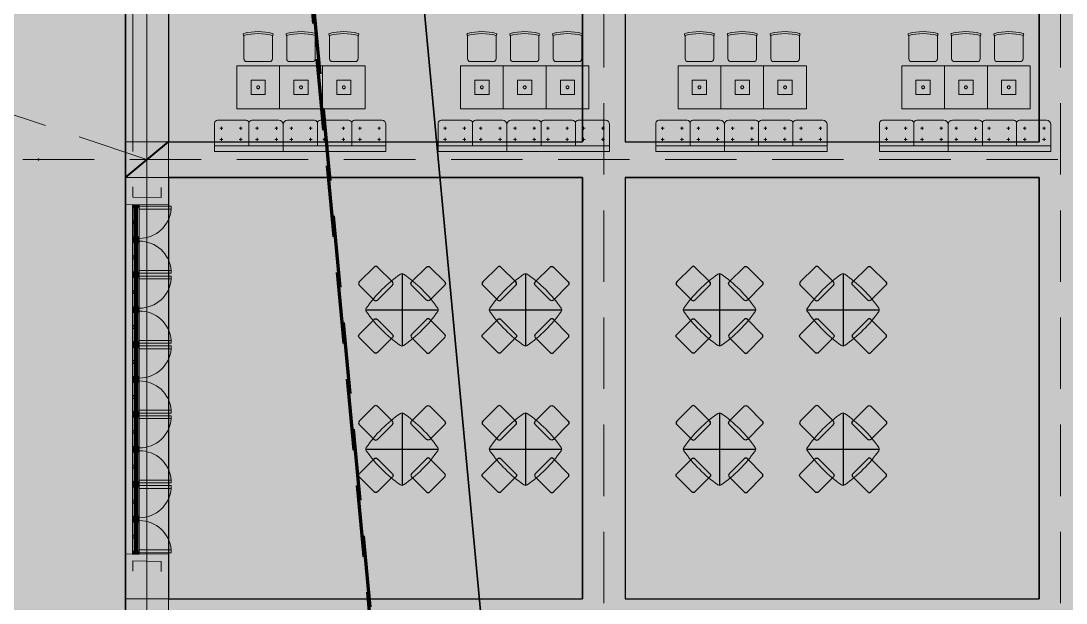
# Model space of a CAD drawing. Header units: inches. Extents: x -1373420 to 1275728, y -1279082 to 1370051.
# Drawn here: x 8331 to 9063, y 35653 to 36061 of the extents above; entities that cross this region are included whole.
import ezdxf

# ---------------------------------------------------------------- set-up
doc = ezdxf.new("R2010")
doc.units = ezdxf.units.IN
doc.header["$LTSCALE"] = 100
doc.header["$MEASUREMENT"] = 0
for name, pattern in [('$0$HIDDEN', [0.375, 0.25, -0.125]), ('DASHED', [0.75, 0.5, -0.25]), ('DASHED2', [0.375, 0.25, -0.125])]:
    doc.linetypes.add(name, pattern=pattern)
doc.layers.add('6', color=7, linetype='Continuous', true_color=0x57a70c)
doc.layers.add('7', color=7, linetype='Continuous', true_color=0x4a8e0b)
for name, color, linetype, lineweight in [('ar_ Door', 7, 'Continuous', 0), ('Area', 250, 'Continuous', 30), ('beam', 40, 'Continuous', 15), ('Boundary', 1, 'Continuous', 35), ('Building', 250, 'Continuous', 60), ('centerline', 250, 'DASHED', 5), ('COLUMN', 1, 'Continuous', 40), ('i Furniture', 253, 'Continuous', 18), ('Louver', 33, 'Continuous', 40), ('slab line', 180, 'Continuous', 35), ('WALL', 7, 'Continuous', 35)]:
    doc.layers.add(name, color=color, linetype=linetype, lineweight=lineweight)
doc.layers.add('HS', color=7, linetype='Continuous')

# ---------------------------------------------------------------- blocks, each defined once
blk = doc.blocks.new('A$C1CD03B32')
at = {"ltscale": 6}
for p, q in [((3.999998261511791, 72.00000168170664), (18.99999826151179, 72.00000168170664)), ((9.624294184063103, 66.25147900261945), (7.534543832595261, 66.25147900261945)), ((8.579419008329182, 67.29635417835337), (8.579419008329182, 65.20660382688553)), ((15.37570233896048, 66.25147900261945), (17.46545269042832, 66.25147900261945)), ((16.4205775146944, 67.29635417835337), (16.4205775146944, 65.20660382688553)), ((21.99999826151179, 69.00000168170664), (21.99999826149724, 50.00000168170664)), ((9.624294184063103, 52.74852436079382), (7.534543832595261, 52.74852436079382)), ((8.579419008329182, 51.7036491850599), (8.579419008329182, 53.79339953652774)), ((15.37570233896048, 52.74852436079382), (17.46545269042832, 52.74852436079382)), ((16.4205775146944, 51.7036491850599), (16.4205775146944, 53.79339953652774)), ((19.99999826150452, 48.00000168170664), (3.999998261511791, 48.00000168170664)), ((8.579419008329182, 44.29635417835337), (8.579419008329182, 42.20660382688553)), ((16.4205775146944, 44.29635417835337), (16.4205775146944, 42.20660382688553)), ((21.99999826149724, 46.00000168170664), (21.99999826150452, 26.00000168170664)), ((9.624294184063103, 43.25147900261945), (7.534543832595261, 43.25147900261945)), ((15.37570233896048, 43.25147900261945), (17.46545269042832, 43.25147900261945)), ((9.624294184063103, 29.74852436079382), (7.534543832595261, 29.74852436079382)), ((8.579419008329182, 28.7036491850599), (8.579419008329182, 30.79339953652774)), ((15.37570233896048, 29.74852436079382), (17.46545269042832, 29.74852436079382)), ((16.4205775146944, 28.7036491850599), (16.4205775146944, 30.79339953652774)), ((19.99999826150452, 24.00000168170664), (3.999998261511791, 24.00000168170664)), ((21.99999826150452, 22.00000168170664), (21.99999826150452, 3.000001681706635)), ((9.624294184063103, 18.25147900261945), (7.534543832595261, 18.25147900261945)), ((8.579419008329182, 19.29635417835337), (8.579419008329182, 17.20660382688553)), ((15.37570233896048, 18.25147900261945), (17.46545269042832, 18.25147900261945)), ((16.4205775146944, 19.29635417835337), (16.4205775146944, 17.20660382688553)), ((18.99999826150452, 1.681706635281444e-06), (3.999998261511791, 1.681706635281444e-06)), ((9.624294184063103, 4.748524360793823), (7.534543832595261, 4.748524360793823)), ((8.579419008329182, 3.703649185059902), (8.579419008329182, 5.793399536527744)), ((15.37570233896048, 4.748524360793823), (17.46545269042832, 4.748524360793823)), ((16.4205775146944, 3.703649185059902), (16.4205775146944, 5.793399536527744))]:
    blk.add_line(p, q, dxfattribs=at)
blk.add_lwpolyline([(-1.738488208502531e-06, 72.00000168170664), (3.999998261511791, 72.00000168170664), (3.999998261511791, 1.681706635281444e-06), (-1.738488208502531e-06, 1.681706635281444e-06)], close=True, dxfattribs=at)
for centre, radius, start, end in [((18.99999826151179, 69.00000168170664), 3, 0, 90), ((19.99999826150452, 50.00000168170664), 2, 270, 0), ((19.99999826150452, 46.00000168170664), 2, 0, 90), ((19.99999826150452, 26.00000168170664), 2, 270, 0), ((19.99999826150452, 22.00000168170664), 2, 0, 90), ((18.99999826150452, 3.000001681706635), 3, 270, 0)]:
    blk.add_arc(centre, radius, start, end, dxfattribs=at)
blk = doc.blocks.new('A$C31462B0E')
at = {"ltscale": 6}
for p, q in [((3.760651452466846e-06, 2.999999956649845), (3.760651452466846e-06, 17.99999995664257)), ((24.00000376065145, 1.999999956649845), (24.00000376065145, 17.99999995664257)), ((48.00000376065145, 1.999999956649845), (48.00000376065145, 17.99999995664257)), ((3.703651264004293, 13.42057920982188), (5.793401615475887, 13.42057920982188)), ((4.74852643974009, 12.37570403409336), (4.74852643974009, 14.46545438555768)), ((19.29635625729861, 13.42057920982188), (17.20660590582702, 13.42057920982188)), ((18.25148108156282, 12.37570403409336), (18.25148108156282, 14.46545438555768)), ((28.70365126400429, 13.42057920982188), (30.79340161547589, 13.42057920982188)), ((29.74852643974009, 12.37570403409336), (29.74852643974009, 14.46545438555768)), ((44.29635625729861, 13.42057920982188), (42.20660590582702, 13.42057920982188)), ((43.25148108156282, 12.37570403409336), (43.25148108156282, 14.46545438555768)), ((3.703651264004293, 5.579420703463256), (5.793401615475887, 5.579420703463256)), ((4.74852643974009, 6.624295879191777), (4.74852643974009, 4.53454552772746)), ((19.29635625729861, 5.579420703463256), (17.20660590582702, 5.579420703463256)), ((18.25148108156282, 6.624295879191777), (18.25148108156282, 4.53454552772746)), ((28.70365126400429, 5.579420703463256), (30.79340161547589, 5.579420703463256)), ((29.74852643974009, 6.624295879191777), (29.74852643974009, 4.53454552772746)), ((44.29635625729861, 5.579420703463256), (42.20660590582702, 5.579420703463256)), ((43.25148108156282, 6.624295879191777), (43.25148108156282, 4.53454552772746)), ((22.00000376065145, -4.335015546530485e-08), (3.000003760651452, -4.335015546530485e-08)), ((46.00000376065145, -4.334287950769067e-08), (26.00000376065145, -4.335015546530485e-08))]:
    blk.add_line(p, q, dxfattribs=at)
blk.add_lwpolyline([(48.00000376065145, 21.99999995664257), (48.00000376065145, 17.99999995664257), (3.760651452466846e-06, 17.99999995664257), (3.760651452466846e-06, 21.99999995664257)], close=True, dxfattribs=at)
for centre, radius, start, end in [((3.000003760651452, 2.999999956649845), 3, 180, 270), ((22.00000376065145, 1.999999956649845), 2, 270, 0), ((26.00000376065145, 1.999999956649845), 2, 180, 270), ((46.00000376065145, 1.999999956649845), 2, 270, 0)]:
    blk.add_arc(centre, radius, start, end, dxfattribs=at)
blk = doc.blocks.new('FURN_GEN_090')
for p, q in [((-11478.48713254411, 15058.42553546662), (-11478.48713254411, 15042.06373546662)), ((-11458.48713254411, 15042.06373546662), (-11458.48713254411, 15058.42553546662)), ((-11476.48713254411, 15040.06373546662), (-11460.48713254411, 15040.06373546662))]:
    blk.add_line(p, q)
for centre, radius, start, end in [((-11468.48713254411, 15019.79168546662), 41.27199999999525, 75.97796999991105, 104.0219999998863), ((-11478.25683254411, 15059.11673546662), 0.7532336000029903, 107.8004999998569, 188.6619999996913), ((-11478.35203254411, 15059.06363546662), 0.6522302000032755, 185.3118999999097, 258.0499999995628), ((-11468.48713254411, 15018.38336546662), 41.27199999999525, 75.97796999991105, 104.0219999998863), ((-11458.71743254411, 15059.11673546662), 0.7532335999955265, 351.3380000003086, 72.19953000002856), ((-11458.62213254411, 15059.06363546662), 0.652230199996704, 281.9500000004372, 354.6881000000903), ((-11476.48713254411, 15042.06373546662), 2, 180, 270), ((-11460.48713254411, 15042.06373546662), 2, 270, 0)]:
    blk.add_arc(centre, radius, start, end)
blk = doc.blocks.new('A$C7E3C0557')
blk.add_lwpolyline([(30.00001218658872, 53.99994179427449), (1.218658871948719e-05, 53.99994179427449), (1.218658871948719e-05, 23.99994179427449), (30.00001218658872, 23.99994179427449)], close=True)
at = {"linetype": '$0$HIDDEN'}
blk.add_lwpolyline([(20.00001218658872, 43.99994179427449), (10.00001218658872, 43.99994179427449), (10.00001218658872, 33.99994179427449), (20.00001218658872, 33.99994179427449)], close=True, dxfattribs=at)
blk.add_circle((15.00001218658872, 38.99994179427449), 1, dxfattribs=at)
at = {"rotation": 180}
blk.add_blockref('FURN_GEN_090', (-11453.48712035752, 15061.06367726089), dxfattribs=at)
blk = doc.blocks.new('hfhf')
at = {"layer": 'ar_ Door'}
h = blk.add_hatch(dxfattribs=at)
h.set_pattern_fill('ANSI31', color=256, scale=3)
h.set_pattern_definition([(45, (0, 0), (-0.2651650429449554, 0.2651650429449554), [])])
h.paths.add_polyline_path([(-27570.99872332611, -11849.77658641422), (-27571.0960264001, -11849.77663226798), (-27572.99778571802, -11849.77752846603), (-27572.99778571802, -11854.52621907218), (-27570.99648507677, -11854.52621907218)])
h.paths.add_polyline_path([(-27548.9977857179, -11849.76621907216), (-27550.99778577341, -11849.76621907216), (-27550.99890734087, -11854.52621907218), (-27548.99890728535, -11854.52621907218)])
h.paths.add_polyline_path([(-27546.99778566238, -11849.76621907216), (-27548.99778571802, -11849.76621907216), (-27548.99778571802, -11854.52621907218), (-27546.99890722983, -11854.52621907218)])
h.paths.add_polyline_path([(-27524.99837341646, -11849.76621907216), (-27526.99872821147, -11849.76621907216), (-27526.99648507656, -11854.52621907218), (-27524.99890728535, -11854.52621907218)])
h = blk.add_hatch(dxfattribs=at)
h.set_pattern_fill('ANSI31', color=256, scale=3, angle=315)
h.set_pattern_definition([(0, (0, 0), (8.326672684688674e-17, 0.375), [])])
h.paths.add_polyline_path([(-27550.99810993441, -11851.14197793387), (-27570.99807544822, -11851.15140285423), (-27570.99713295466, -11853.15140263216), (-27550.99858118135, -11853.14197837802)])
h.paths.add_polyline_path([(-27526.99808521924, -11851.13066799829), (-27546.99810937923, -11851.14009294629), (-27546.99858062616, -11853.14009339043), (-27526.99714272569, -11853.13066777621)])
for p, q in [((-27570.99648507677, -11854.52621907218), (-27570.99872332611, -11849.77658641422)), ((-27561.99809269132, -11851.14669039405), (-27561.99809269132, -11850.14669039405)), ((-27561.99809269132, -11850.14669039405), (-27559.99809269132, -11850.14669039405)), ((-27559.99809269132, -11851.14669039405), (-27559.99809269132, -11850.14669039405)), ((-27550.9977856625, -11849.76574835387), (-27550.99890722983, -11854.52574782562)), ((-27548.99778571802, -11849.76621960069), (-27548.99890728535, -11854.52621907244)), ((-27548.99810965683, -11851.14103544008), (-27548.99778571802, -11851.14103528743)), ((-27546.99778577354, -11849.7666908475), (-27546.99890734087, -11854.52669031925)), ((-27537.99809729924, -11851.13538047229), (-27537.99809729924, -11850.13538047229)), ((-27537.99809729924, -11850.13538047229), (-27535.99809729924, -11850.13538047229)), ((-27535.99809729924, -11851.13538047229), (-27535.99809729924, -11850.13538047229)), ((-27526.99648507656, -11854.52621907029), (-27526.9987233259, -11849.77658641232)), ((-27548.99858090376, -11853.14103588423), (-27548.99778571802, -11853.1410355095))]:
    blk.add_line(p, q, dxfattribs=at)
blk.add_lwpolyline([(-27572.99778571802, -11854.52621907218), (-27524.99778571781, -11854.52621907218), (-27524.99778571781, -11849.76621907216), (-27572.99778571802, -11849.76621907216)], close=True, dxfattribs=at)
at = {"layer": 'Louver'}
for p, q in [((-27570.99807544822, -11851.15140285423), (-27550.99810993441, -11851.14197793387)), ((-27546.99810937923, -11851.14009294629), (-27526.99808521925, -11851.13066799829)), ((-27570.99713295466, -11853.15140263216), (-27550.99858118135, -11853.14197837802)), ((-27546.99858062616, -11853.14009339043), (-27526.99714272569, -11853.13066777621))]:
    blk.add_line(p, q, dxfattribs=at)
blk = doc.blocks.new('fff')
at = {"layer": 'ar_ Door'}
h = blk.add_hatch(dxfattribs=at)
h.set_pattern_fill('ANSI31', color=256, scale=3)
h.set_pattern_definition([(45, (377.1063223124947, -1078.946354312124), (-0.2651650429449554, 0.2651650429449554), [])])
h.paths.add_polyline_path([(-27169.89146334988, -12928.71257338428), (-27171.89146340553, -12928.71257338428), (-27171.89146340553, -12933.4725733843), (-27169.89258491734, -12933.4725733843)])
h.paths.add_polyline_path([(-27147.89205110397, -12928.71257338428), (-27149.89240589898, -12928.71257338428), (-27149.89016276407, -12933.4725733843), (-27147.89258497285, -12933.4725733843)])
h = blk.add_hatch(dxfattribs=at)
h.set_pattern_fill('ANSI31', color=256, scale=3, angle=315)
h.set_pattern_definition([(0, (377.1063223124947, -1078.946354312124), (8.326672684688674e-17, 0.375), [])])
h.paths.add_polyline_path([(-27149.89176290675, -12930.07702231041), (-27169.89178706674, -12930.08644725841), (-27169.89225831367, -12932.08644770256), (-27149.89082041319, -12932.07702208834)])
for p, q in [((-27171.89146340553, -12928.71257391281), (-27171.89258497285, -12933.47257338456)), ((-27169.89146346104, -12928.71304515963), (-27169.89258502837, -12933.47304463138)), ((-27160.89177498674, -12930.08173478441), (-27160.89177498674, -12929.08173478441)), ((-27160.89177498674, -12929.08173478441), (-27158.89177498674, -12929.08173478441)), ((-27158.89177498674, -12930.08173478441), (-27158.89177498674, -12929.08173478441)), ((-27149.89016276407, -12933.47257338241), (-27149.8924010134, -12928.72294072445)), ((-27171.89225859126, -12932.08739019635), (-27171.89146340553, -12932.08738982162)), ((-27171.89178734433, -12930.08738975221), (-27171.89146340553, -12930.08738959955))]:
    blk.add_line(p, q, dxfattribs=at)
blk.add_lwpolyline([(-27171.89258497285, -12933.4725733843), (-27147.89146340532, -12933.4725733843), (-27147.89146340532, -12928.71257338428), (-27171.8914634054, -12928.71257338428)], dxfattribs=at)
at = {"layer": 'Louver'}
for p, q in [((-27169.89225831367, -12932.08644770256), (-27149.89082041319, -12932.07702208834)), ((-27169.89178706674, -12930.08644725841), (-27149.89176290675, -12930.07702231041))]:
    blk.add_line(p, q, dxfattribs=at)
blk = doc.blocks.new('window louvers')
at = {"layer": 'ar_ Door'}
for p, q in [((1324973.408022736, -492366.5892883244), (1324971.504022736, -492366.5892883244)), ((1324971.504022736, -492366.5892883244), (1324971.504022735, -492388.5892883217)), ((1324973.408022735, -492388.5892883217), (1324973.408022736, -492366.5892883244)), ((1324950.360022735, -492388.5892883217), (1324950.360022735, -492393.3492883217)), ((1324950.360022735, -492388.5892883217), (1324951.312022735, -492388.5892883217)), ((1324950.360022735, -492393.3492883217), (1324952.264022735, -492393.3492883217)), ((1324951.312022735, -492388.5892883217), (1324951.312022735, -492390.4932883217)), ((1324951.312022735, -492390.4932883217), (1324952.264022735, -492390.4932883217)), ((1324952.264022735, -492390.4932883217), (1324952.264022735, -492393.3492883217)), ((1324971.504022735, -492388.5892883217), (1324973.408022735, -492388.5892883217)), ((1324973.408022735, -492390.4932883217), (1324972.456022735, -492390.4932883217)), ((1324972.456022735, -492390.4932883217), (1324972.456022735, -492393.3492883217)), ((1324974.360022735, -492393.3492883217), (1324972.456022735, -492393.3492883217)), ((1324973.408022735, -492388.5892883217), (1324973.408022735, -492390.4932883217)), ((1324974.360022735, -492388.5892883217), (1324973.408022735, -492388.5892883217)), ((1324974.360022735, -492388.5892883217), (1324974.360022735, -492393.3492883217))]:
    blk.add_line(p, q, dxfattribs=at)
at = {"layer": 'ar_ Door', "linetype": 'DASHED2', "ltscale": 10}
for p, q in [((1324973.408022735, -492388.5892883245), (1324951.312022735, -492388.5892883217)), ((1324972.456022735, -492393.3492883217), (1324952.264022735, -492393.3492883217))]:
    blk.add_line(p, q, dxfattribs=at)
at = {"layer": 'ar_ Door'}
blk.add_arc((1324973.420431579, -492388.6144955697), 22.1084232151082, 94.97277033807457, 179.9346733495194, dxfattribs=at)
blk = doc.blocks.new('A$C720801CC')
at = {"true_color": 0xffffff}
h = blk.add_hatch(color=7, dxfattribs=at)
h.dxf.hatch_style = 1
h.paths.add_polyline_path([(8.03632832423167, 15.73159890631112, -0.4142135623730951), (8.03632832423167, 17.98159890631116), (8.74007197585751, 18.68534255793699, 0.02027239898559349), (2.425014832333188, 23.51579507850483, 0.1543168379545265), (1.27528935491329, 23.8792953606401), (1.275289354912457, -1.50736212436543), (26.66194683991223, -1.507362124367499, 0.1543168379545742), (26.29844655777734, -0.3576366469471068, 0.0202723989855929), (21.46799403721171, 5.957420496578614), (20.76425038558808, 5.253676844954843, -0.4142135623731245), (18.51425038558806, 5.25367684495473)])
h.paths.add_polyline_path([(1.27528935491329, 23.8792953606401, 0.1543168379545208), (0.1255638774933843, 23.51579507850499, 0.02027239898560661), (-6.189493266035527, 18.68534255793469), (-5.485749614412004, 17.98159890631116, -0.4142135623730936), (-5.485749614412009, 15.73159890631112), (-15.9636716757684, 5.25367684495473, -0.4142135623731193), (-18.2136716757684, 5.253676844954827), (-18.91741532739073, 5.957420496577285, 0.02027239898557979), (-23.74786784795389, -0.3576366469438534, 0.1543168379544669), (-24.11136813008893, -1.507362124363359), (1.275289354912457, -1.50736212436543)])
h.paths.add_polyline_path([(1.275289354912456, -1.507362124365429), (-24.11136813008893, -1.507362124363359, 0.1543168379544699), (-23.74786784795405, -2.657087601782941, 0.02027239898558054), (-18.91741532739172, -8.97214474530508), (-18.21367167576841, -8.268401093681637, -0.4142135623731221), (-15.9636716757684, -8.268401093681533), (-5.485749614412009, -18.74632315503793, -0.4142135623730941), (-5.485749614412009, -20.99632315503797), (-6.189493266038561, -21.70006680666452, 0.02027239898560819), (0.1255638774900731, -26.53051932723619, 0.1543168379547386), (1.275289354911623, -26.89401960937148)])
h.paths.add_polyline_path([(18.51425038558806, -8.268401093681536, -0.4142135623731212), (20.76425038558806, -8.26840109368163), (21.46799403721405, -8.972144745307737, 0.02027239898558058), (26.29844655777722, -2.657087601786209, 0.1543168379543638), (26.66194683991223, -1.507362124367499), (1.275289354912455, -1.50736212436543), (1.275289354911623, -26.89401960937149, 0.1543168379543181), (2.425014832329929, -26.53051932723633, 0.02027239898560815), (8.740071975859195, -21.7000668066655), (8.036328324231665, -20.99632315503797, -0.4142135623730933), (8.03632832423167, -18.74632315503793)])
h.paths.add_polyline_path([(21.46799403721404, -8.972144745307737, -0.04597399175256377), (8.740071975859173, -21.7000668066655), (18.51425038558806, -31.47424521639436, 0.4142135623730689), (20.76425038558787, -31.47424521639446), (31.24217244694606, -20.99632315503809, 0.4142135623730949), (31.24217244694626, -18.74632315504164)])
h.paths.add_polyline_path([(31.24217244694626, 15.73159890631484, 0.4142135623730949), (31.24217244694606, 17.98159890631128), (20.76425038558787, 28.45952096766765, 0.4142135623730694), (18.51425038558806, 28.45952096766755), (8.74007197585749, 18.68534255793699, -0.04597399175256378), (21.4679940372117, 5.957420496578564)])
h.paths.add_polyline_path([(-6.189493266035527, 18.68534255793467), (-15.9636716757684, 28.45952096766755, 0.4142135623730699), (-18.21367167576821, 28.45952096766765), (-28.6915937371264, 17.98159890631128, 0.4142135623730949), (-28.6915937371266, 15.73159890631483), (-18.91741532739073, 5.957420496577278, -0.0459739917525637)])
h.paths.add_polyline_path([(-18.91741532739175, -8.972144745305101), (-28.6915937371266, -18.74632315504164, 0.4142135623730958), (-28.6915937371264, -20.99632315503809), (-18.21367167576821, -31.47424521639446, 0.4142135623730698), (-15.9636716757684, -31.47424521639436), (-6.189493266038561, -21.7000668066645, -0.04597399175256372)])
at = {"lineweight": 25}
for p, q in [((1.27528935491329, 23.8792953606401), (1.275289354911623, -26.89401960937148)), ((-24.11136813008893, -1.507362124363359), (26.66194683991223, -1.507362124367499))]:
    blk.add_line(p, q, dxfattribs=at)
for points in [[(-15.96367167576835, 5.253676844954777), (-5.485749614411986, 15.73159890631114, 0.414213562373083), (-5.485749614411986, 17.98159890631114), (-15.96367167576835, 28.45952096766751, 0.4142135623731171), (-18.21367167576835, 28.45952096766751), (-28.69159373712654, 17.98159890631114, 0.4142135623730728), (-28.69159373712654, 15.73159890631478), (-18.21367167576835, 5.253676844954777, 0.4142135623731193)], [(18.51425038558801, 5.253676844954777), (8.036328324231647, 15.73159890631114, -0.414213562373083), (8.036328324231647, 17.98159890631114), (18.51425038558801, 28.45952096766751, -0.4142135623731171), (20.76425038558801, 28.45952096766751), (31.2421724469462, 17.98159890631114, -0.4142135623730728), (31.2421724469462, 15.73159890631478), (20.76425038558801, 5.253676844954777, -0.4142135623731193)], [(-15.96367167576835, -8.26840109368158), (-5.485749614411986, -18.74632315503795, -0.414213562373083), (-5.485749614411986, -20.99632315503795), (-15.96367167576835, -31.47424521639432, -0.4142135623731171), (-18.21367167576835, -31.47424521639432), (-28.69159373712654, -20.99632315503795, -0.4142135623730728), (-28.69159373712654, -18.74632315504159), (-18.21367167576835, -8.26840109368158, -0.4142135623731193)], [(18.51425038558801, -8.26840109368158), (8.036328324231647, -18.74632315503795, 0.414213562373083), (8.036328324231647, -20.99632315503795), (18.51425038558801, -31.47424521639432, 0.4142135623731171), (20.76425038558801, -31.47424521639432), (31.2421724469462, -20.99632315503795, 0.4142135623730728), (31.2421724469462, -18.74632315504159), (20.76425038558801, -8.26840109368158, 0.4142135623731193)]]:
    blk.add_lwpolyline(points, format="xyb", close=True, dxfattribs=at)
for centre, radius, start, end in [((56.51287940817353, -56.7449521776188), 98.08831175460134, 125.090020270569, 144.9099797294348), ((1.275289354913184, 21.8792953606401), 2, 54.9099797294238, 125.0900202705683), ((-53.96230069835748, -56.74495217761155), 98.08831175460134, 35.09002027055775, 54.90997972942353), ((-22.11136813008893, -1.507362124363532), 2, 144.9099797294352, 215.0900202705558), ((56.51287940818254, 53.73022792887893), 98.08831175460134, 215.0900202705559, 234.9099797294222), ((-53.962300698352, 53.73022792888618), 98.08831175460134, 305.0900202705702, 324.9099797294366), ((24.66194683991223, -1.50736212436658), 2, 324.9099797294371, 35.09002027055774), ((1.275289354910115, -24.89401960937148), 2, 234.9099797294217, 305.0900202705687)]:
    blk.add_arc(centre, radius, start, end)
blk = doc.blocks.new('A$C284706ac')
at = {"layer": 'COLUMN', "lineweight": 60}
h = blk.add_hatch(color=256, dxfattribs=at)
h.dxf.hatch_style = 1
h.paths.add_polyline_path([(1018.402762244747, 1036.728884257609), (1048.402762244747, 1036.728884257609), (1048.402762244747, 1081.728884257842), (1018.402762244747, 1081.728884257842)])
h.paths.add_polyline_path([(378.4027622446879, 1036.728884257493), (408.4027622446879, 1036.728884257493), (408.4027622446879, 1081.728884257725), (378.4027622446879, 1081.728884257725)])
h.paths.add_polyline_path([(698.4027622447461, 1036.728884257507), (728.4027622447461, 1036.728884257507), (728.4027622447461, 1081.72888425774), (698.4027622447461, 1081.72888425774)])
h.paths.add_polyline_path([(58.40276224474655, 1036.728884257609), (88.40276224474655, 1036.728884257609), (88.40276224474655, 1081.728884257842), (58.40276224474655, 1081.728884257842)])
h.paths.add_polyline_path([(1018.402762244747, 726.7288842577254), (1048.402762244747, 726.7288842577254), (1048.402762244747, 751.7288842577254), (1018.402762244747, 751.7288842577254)])
h.paths.add_polyline_path([(58.40276224474655, 726.7288842577254), (88.40276224474655, 726.7288842577254), (88.40276224474655, 751.7288842577254), (58.40276224474655, 751.7288842577254)])
h.paths.add_polyline_path([(58.40276224474655, 406.7288842577254), (88.40276224474655, 406.7288842577254), (88.40276224474655, 431.7288842577254), (58.40276224474655, 431.7288842577254)])
h.paths.add_polyline_path([(1018.402762244747, 406.7288842577254), (1048.402762244747, 406.7288842577254), (1048.402762244747, 431.7288842577254), (1018.402762244747, 431.7288842577254)])
h.paths.add_polyline_path([(698.4027622447461, 121.7288842580165), (728.4027622447461, 121.7288842580165), (728.4027622447461, 76.72888425778365), (698.4027622447461, 76.72888425778365)])
h.paths.add_polyline_path([(1018.402762244747, 121.7288842578419), (1048.402762244747, 121.7288842578419), (1048.402762244747, 76.72888425760902), (1018.402762244747, 76.72888425760902)])
h.paths.add_polyline_path([(378.4027622447461, 121.7288842579583), (408.4027622447461, 121.7288842579583), (408.4027622447461, 76.72888425772544), (378.4027622447461, 76.72888425772544)])
h.paths.add_polyline_path([(58.40276224474655, 121.7288842578419), (88.40276224474655, 121.7288842578419), (88.40276224474655, 76.72888425760902), (58.40276224474655, 76.72888425760902)])
blk.add_line((58.40276224474655, 726.7288842577254), (88.40276224474655, 751.7288842577254))
blk.add_point((-2.655852332771246, 739.2288842577254))
at = {"layer": 'beam', "lineweight": 25}
for p, q in [((58.40276224474655, 1061.728884257609), (58.40276224474655, 96.72888425784186)), ((88.40276224474654, 1036.728884257609), (88.40276224474654, 751.7288842577254)), ((378.4027622447461, 1036.728884257493), (378.4027622447461, 751.7288842577254)), ((408.4027622447461, 1036.728884257493), (408.4027622447461, 751.7288842577254)), ((698.4027622447461, 1036.728884257609), (698.4027622447461, 751.7288842577254)), ((88.40276224474655, 751.7288842577254), (378.4027622446879, 751.7288842577254)), ((408.4027622446879, 751.7288842577254), (698.4027622447461, 751.7288842577254)), ((88.40276224474655, 726.7288842577254), (378.4027622446879, 726.7288842577254)), ((88.40276224474655, 726.7288842577254), (88.40276224474655, 431.7288842577254)), ((378.4027622447461, 726.7288842577254), (378.4027622447461, 431.7288842577256)), ((408.4027622447461, 726.7288842577254), (408.4027622447461, 431.7288842577256)), ((408.4027622446879, 726.7288842577254), (698.4027622447461, 726.7288842577254)), ((698.4027622447461, 726.7288842577254), (698.4027622447461, 431.7288842577256)), ((88.40276224474655, 431.7288842577254), (378.4027622446879, 431.7288842577254)), ((408.4027622446879, 431.7288842577254), (698.4027622447461, 431.7288842577254))]:
    blk.add_line(p, q, dxfattribs=at)
for points in [[(58.40276224474655, 121.7288842578419), (58.40276224474655, 1036.728884257609)], [(88.40276224474655, 1036.728884257609), (88.40276224474655, 751.7288842577254)], [(378.4027622446879, 751.7288842577254), (378.4027622447002, 1036.728884257493)], [(408.4027622446879, 1036.728884257493), (408.4027622446879, 751.7288842577254)], [(698.4027622447461, 751.7288842577254), (698.4027622447461, 1036.728884257609)], [(88.40276224474655, 751.7288842577254), (378.4027622446879, 751.7288842577254)], [(408.4027622446879, 751.7288842577254), (698.4027622447461, 751.7288842577254)], [(88.40276224474655, 726.7288842577254), (88.40276224474655, 431.7288842577254)], [(378.4027622446879, 726.7288842577254), (88.40276224474655, 726.7288842577254)], [(378.4027622446879, 431.7288842577254), (378.4027622446879, 726.7288842577254)], [(408.4027622446879, 726.7288842577256), (408.4027622446879, 431.7288842577256)], [(698.4027622447461, 726.7288842577254), (408.4027622446879, 726.7288842577254)], [(698.4027622447461, 431.7288842577256), (698.4027622447461, 726.7288842577254)], [(88.40276224474655, 431.7288842577254), (378.4027622446879, 431.7288842577254)], [(408.4027622446879, 431.7288842577254), (698.4027622447461, 431.7288842577254)]]:
    blk.add_lwpolyline(points, dxfattribs=at)
at = {"layer": 'centerline'}
for p, q in [((73.40276224474657, 1153.728884257842), (73.40276224474657, 4.728884257609025)), ((393.4027622447463, 1153.728884257842), (393.4027622447461, 4.728884257609025)), ((713.4027622447466, 1153.728884257842), (713.4027622447461, 4.728884257609025)), ((73.40276224474655, 739.2288842577254), (-194.5028147265402, 828.9836811406713)), ((-13.59723775525345, 739.2288842577254), (1120.402762244747, 739.2288842577254))]:
    blk.add_line(p, q, dxfattribs=at)
for points in [[(58.40276224474655, 726.7288842577254), (88.40276224474655, 726.7288842577254), (88.40276224474655, 751.7288842577254), (58.40276224474655, 751.7288842577254)], [(58.40276224474655, 406.7288842577254), (88.40276224474655, 406.7288842577254), (88.40276224474655, 431.7288842577254), (58.40276224474655, 431.7288842577254)]]:
    blk.add_lwpolyline(points, close=True, dxfattribs=at)
blk = doc.blocks.new('A$C225d3f41')
at = {"layer": 'Boundary', "flags": 128}
blk.add_lwpolyline([(24704.75122254289, 39600.64567039739), (22808.88508081011, 37774.62204834837), (19559.03676639119, 35342.41152920825), (19469.50920733617, 35347.52963944019), (19080.88716009253, 36298.90602338108), (18800.48622760433, 36331.64710627437), (17795.10852284217, 36473.55037800001), (17362.22574276949, 41096.15168668943)], dxfattribs=at)

msp = doc.modelspace()

# ---------------------------------------------------------------- hatches: boundary and pattern name
at = {"layer": '6', "lineweight": 15}
h = msp.add_hatch(color=256, dxfattribs=at)
h.dxf.hatch_style = 1
edge = h.paths.add_edge_path()
edge.add_line((7354.645128005202, 36029.46361945193), (7187.581311602265, 36055.70321107392))
edge.add_arc((9292.783080111618, 35801.21333805842), 2120.528137422928, 130.3859883242587, 173.10717628413, ccw=False)
edge.add_arc((9221.856898334447, 35928.87373554386), 1977.542308367212, 115.09590523872629, 131.2172947553739, ccw=False)
edge.add_line((8383.112578078835, 37719.73429589502), (8455.78846631276, 37565.46746168094))
edge.add_arc((9297.445192355653, 35799.39315257766), 1956.375349918277, 115.4810335674067, 173.2463666864774)
edge = h.paths.add_edge_path()
edge.add_arc((5263.522518371312, 39475.11479640082), 3492.089042344777, 359.5694488427841, 361.3271057557541)
edge.add_line((8754.674858177, 39555.99260506134), (8634.77412516758, 39550.26207296683))
edge.add_arc((5263.522518371401, 39475.11479640071), 3372.089042344689, -4.693770669254093, 1.2769467812129847, ccw=False)
edge.add_arc((8583.812897382499, 38504.48574806102), 695.869449608951, 76.75269235666639, 86.66432080744897, ccw=False)
edge.add_line((8743.27461832057, 39181.83813083865), (8784.522455519025, 39357.04833581099))
edge.add_arc((8583.812897382524, 38504.48574806101), 875.8694496089581, 20.94516793439061, 76.7526923566686, ccw=False)
edge.add_line((9401.807483787903, 38817.58660939772), (9233.701351511336, 38753.24122657181))
edge.add_arc((8583.812897382528, 38504.48574806102), 695.8694496089493, -18.91734951009522, 20.945167934389588, ccw=False)
edge.add_line((9242.096511359545, 38278.88216992357), (9412.374212992303, 38220.52547085083))
edge.add_arc((8583.812897382528, 38504.48574806102), 875.8694496089512, 301.22013304542014, 341.0826504899052, ccw=False)
edge.add_line((9037.800156366677, 37755.45780369689), (9131.099113938071, 37601.52501149169))
edge.add_arc((8583.812897382519, 38504.48574806102), 1055.869449608955, 269.33011908983326, 301.2201330454206, ccw=False)
edge.add_line((8571.468346354064, 37448.68846322011), (8575.677236356409, 37808.66385855283))
edge.add_arc((8583.81289738253, 38504.48574806102), 695.8694496089602, 240.7449570176932, 269.3301190898321, ccw=False)
edge.add_arc((5263.522518371374, 39475.11479640072), 3372.089042344718, 323.11167371486295, 332.1030484943989, ccw=False)
edge.add_arc((9198.148495980551, 35971.56899094977), 1928.824896376962, 114.9960437882404, 129.9140037020838, ccw=False)
edge.add_line((8383.112578056724, 37719.73429588453), (8409.675312226977, 37663.71273411923))
edge.add_arc((8413.959627409811, 37654.6769915701), 10.0000000000023, -64.63193853299731, 115.3680614669943, ccw=False)
edge.add_line((8418.243942592644, 37645.64124902098), (8455.002630895196, 37568.11613005615))
edge.add_line((8455.002630895196, 37568.11613005615), (8460.037929702894, 37570.50977669669))
edge.add_line((8460.037929702894, 37570.50977669669), (8470.783764377149, 37547.93707111774))
edge.add_line((8470.783764377149, 37547.93707111774), (8465.713422512874, 37545.52676594355))
edge.add_line((8465.713422512874, 37545.52676594355), (8615.322460802716, 37229.9970496444))
edge.add_arc((8619.606775982444, 37220.9613070938), 9.999999999999257, -64.63193855268838, 115.36806144730221, ccw=False)
edge.add_line((8623.891091162173, 37211.9255645432), (8753.086434468622, 36939.44891148423))
edge.add_line((8753.086434468622, 36939.44891148423), (8812.653754529076, 36978.36740771779))
edge.add_arc((8360.389708200286, 37605.5421980514), 773.2341076489727, 305.795872503031, 314.4286593551082)
edge.add_arc((8360.389708199784, 37605.54219805208), 773.2341076498077, 314.4286593550997, 339.9411065197128)
edge.add_arc((9636.385520693828, 37143.04215954454), 584.0002813641855, 130.4614992975286, 160.2553979433407, ccw=False)
edge.add_line((9257.406167311206, 37587.3742181934), (9141.511137690362, 37723.25464713752))
edge.add_arc((8583.812897382524, 38504.48574806102), 959.8694496089561, 305.5219414544773, 439.6955539138086)
edge = h.paths.add_edge_path(flags=17)
edge.add_arc((8583.812897382493, 38504.48574806102), 395.8694496089536, 72.20819292901827, 89.64488653429176)
edge.add_arc((5263.522518371356, 39475.11479640073), 3372.089042344737, 337.2231691691637, 350.18610865598083, ccw=False)
edge.add_arc((8583.812897382524, 38504.48574806102), 395.8694496089566, 237.7643912908481, 255.2010848961222)
edge.add_arc((5263.522518371334, 39475.11479640071), 3492.089042344753, 337.1977241067877, 350.2115537183574)
at = {"layer": '7', "lineweight": 15}
h = msp.add_hatch(color=256, dxfattribs=at)
h.dxf.hatch_style = 1
edge = h.paths.add_edge_path()
edge.add_arc((8899.161785617525, 35803.67966378666), 1088.528137423857, 0, 104.3467154570071)
edge.add_line((8629.436480002763, 36858.26098614851), (8751.338496163336, 36598.57967265635))
edge.add_arc((8899.161785617523, 35803.67966378666), 808.5281374238508, 50.06967185124722, 100.53464938290477, ccw=False)
edge.add_line((9418.12011632057, 36423.67966378666), (9519.161785617525, 36423.67966378666))
edge.add_line((9519.161785617525, 36423.67966378666), (9519.161785617525, 36322.6379944897))
edge.add_arc((8899.161785617527, 35803.67966378666), 808.5281374238526, -39.930328148752324, 39.930328148752324, ccw=False)
edge.add_line((9519.161785617525, 35284.72133308362), (9519.161785617525, 35183.67966378666))
edge.add_line((9519.161785617525, 35183.67966378666), (9418.120116320564, 35183.67966378666))
edge.add_arc((8899.161785617525, 35803.67966378666), 808.5281374238529, 269.54198163585886, 309.93032814875215, ccw=False)
edge.add_line((8892.69853834294, 34995.17735986863), (8892.69853834294, 34715.17071462817))
edge.add_arc((8899.161785617534, 35803.67966378666), 1088.528137423855, 269.6597984434082, 299.1900670291)
edge.add_line((9430.04601411552, 34853.38737091275), (9531.571034292376, 34917.7044676587))
edge.add_arc((8899.161785617523, 35803.67966378666), 1088.52813742386, 305.5192525805901, 360)
h = msp.add_hatch(color=256, dxfattribs=at)
h.dxf.hatch_style = 1
edge = h.paths.add_edge_path()
edge.add_line((8279.161785617525, 36423.67966378666), (8380.203454914483, 36423.67966378666))
edge.add_arc((8899.16178561753, 35803.67966378666), 808.5281374238531, 100.5346493829054, 129.9303281487529, ccw=False)
edge.add_line((8751.338496163335, 36598.57967265635), (8629.436480002763, 36858.26098614851))
edge.add_arc((8899.161785617409, 35803.67966378672), 1088.528137423765, 104.346715457002, 104.9937650872716)
edge.add_arc((8899.161785617518, 35803.67966378666), 1088.52813742385, 104.9937650872763, 170.6272919764021)
edge.add_line((7825.165664799132, 35980.95300761052), (8103.492938091496, 35947.30707789235))
edge.add_arc((8899.16178561753, 35803.67966378666), 808.5281374238598, 140.069671851248, 169.7676391853823, ccw=False)
edge.add_line((8279.161785617525, 36322.6379944897), (8279.161785617525, 36423.67966378666))
edge = h.paths.add_edge_path()
edge.add_line((8380.203454914486, 35183.67966378666), (8279.161785617525, 35183.67966378666))
edge.add_line((8279.161785617525, 35183.67966378666), (8279.161785617525, 35284.72133308362))
edge.add_arc((8899.16178561909, 35803.67966378767), 808.5281374257028, 188.8164373086335, 219.930328148736, ccw=False)
edge.add_line((8100.186851683846, 35679.75709137954), (7821.428072211962, 35650.76285976399))
edge.add_arc((8899.161785617525, 35803.67966378666), 1088.528137423859, 188.0756424599639, 269.6597984434088)
edge.add_line((8892.69853834294, 34715.17071462817), (8892.69853834294, 34995.17735986863))
edge.add_arc((8899.161785617525, 35803.67966378666), 808.5281374238525, 230.0696718512479, 269.54198163585886, ccw=False)
at = {"layer": 'HS', "lineweight": 15, "true_color": 0xfeeab9}
h = msp.add_hatch(color=254, dxfattribs=at)
h.dxf.hatch_style = 1
edge = h.paths.add_edge_path()
edge.add_arc((9298.71969477698, 35801.38808663854), 1958.969024652586, 147.3255641793727, 166.8498249700326, ccw=False)
edge.add_line((7649.754105525542, 36858.96651163263), (7770.472714249991, 36781.91288037877))
edge.add_line((7770.472714249991, 36781.91288037877), (7890.040205756013, 36929.72403615503))
edge.add_line((7890.040205756013, 36929.72403615503), (7770.263480848706, 37025.95438780057))
edge.add_arc((9317.85273927348, 35778.62807263617), 1987.675891410204, 121.8817237673907, 141.1318730630796, ccw=False)
edge.add_line((8268.02692795622, 37466.44358837994), (8577.874979001339, 36966.95347329409))
edge.add_line((8577.874979001339, 36966.95347329409), (8500.568863821522, 36882.19695286996))
edge.add_line((8500.568863821522, 36882.19695286996), (8323.931303583187, 37030.49873112344))
edge.add_arc((9291.613666894504, 35803.67966378811), 1562.528137423863, 128.2654405089039, 237.4450921742497)
edge.add_line((8450.805397233271, 34486.66195930933), (8240.050752648749, 34158.06509679015))
edge.add_line((8240.050752648749, 34158.06509679015), (8053.677292818858, 34293.48797593464))
edge.add_line((8053.677292818858, 34293.48797593464), (8070.154353634673, 34313.05228834853))
edge.add_line((8070.154353634673, 34313.05228834853), (8075.647747206604, 34308.57937157632))
edge.add_line((8075.647747206604, 34308.57937157632), (8210.065661986402, 34473.66415920562))
edge.add_arc((9016.382341381111, 35501.44521886711), 1306.323273186621, 223.4697847298289, 231.8850415104479, ccw=False)
edge.add_line((8068.334844896206, 34602.73144992968), (7902.242045982406, 34433.23871703215))
edge.add_arc((9291.615353032728, 35803.68098187262), 1951.530216933625, 192.1773766106307, 224.6069839522733, ccw=False)
edge.add_line((7383.996009639537, 35392.0274524123), (7671.190798151874, 35454.92580673732))
edge.add_arc((9291.613666894486, 35803.6796637881), 1657.528137423865, 166.8991216937976, 192.146145644706, ccw=False)
edge.add_line((7677.226855083209, 36179.38533076911), (7391.120497653537, 36247.06166974876))
h = msp.add_hatch(color=254, dxfattribs=at)
h.dxf.hatch_style = 1
edge = h.paths.add_edge_path()
edge.add_arc((8899.161785615972, 35803.67966378813), 808.5281374238502, 0, 360)

# ---------------------------------------------------------------- linework, layer by layer
at = {"lineweight": 15}
msp.add_lwpolyline([(8633.165632110915, 36567.20032187377, -0.03785995667585398), (8751.338496163335, 36598.57967265635), (8629.436480002763, 36858.26098614851, 0.002823294119450543), (8617.544391355439, 36855.14775612826, 0.2944749726277325), (7825.165664799132, 35980.95300761052), (8103.492938091496, 35947.30707789235, -0.1303120215109804), (8279.161785617525, 36322.6379944897), (8279.161785617525, 36423.67966378666), (8380.203454914483, 36423.67966378666, -0.08584973791101712), (8618.612968908921, 36561.97387479548, -0.08584973791101712)], format="xyb", dxfattribs=at)
at = {"layer": 'Area', "lineweight": 15}
msp.add_lwpolyline([(8419.161785617525, 35323.67966378666), (9379.161785617525, 35323.67966378666), (9379.161785617525, 36283.67966378666), (8419.161785617525, 36283.67966378666)], close=True, dxfattribs=at)
for centre, radius, start, end in [((9291.613666896064, 35803.67966378666), 2048.528137423857, 115.3680614472011, 243.6772058917285), ((8899.161785617525, 35803.67966378666), 1108.528137423857, 112.1265011353555, 74.30232246052854)]:
    msp.add_arc(centre, radius, start, end, dxfattribs=at)
at = {"layer": 'beam', "lineweight": 15}
for centre, radius, start, end in [((9291.613666894511, 35803.67966378811), 2054.528137423852, 115.3680614470226, 243.4537787734848), ((9291.613666894511, 35803.67966378811), 2042.528137423852, 115.3680614470226, 243.4531234086967), ((9291.613666894511, 35803.67966378811), 1951.528090892182, 115.1919045076337, 243.6772058900953), ((9291.613666891557, 35803.67966378672), 1951.528090892182, 115.1919045071677, 243.6772058900953), ((9291.613666894511, 35803.67966378811), 1939.528090892182, 115.1908146083685, 243.6772058900953), ((9291.613666891557, 35803.67966378672), 1939.528090892182, 115.1908146079247, 243.6772058900953), ((9291.613666894511, 35803.67966378811), 1574.52813742386, 115.3680614470226, 243.3855359196456), ((9291.613666894511, 35803.67966378811), 1562.52813742386, 115.3680614470226, 243.384418066241)]:
    msp.add_arc(centre, radius, start, end, dxfattribs=at)
at = {"layer": 'Boundary', "color": 18, "linetype": 'DASHED', "lineweight": 120, "true_color": 0x000000, "flags": 128}
msp.add_lwpolyline([(8230.57840465087, 39332.93363673197), (9578.728010949526, 39530.53206192298), (10582.32220329154, 39611.58537933793), (11349.40634651671, 39615.66587415257), (11892.3106881155, 39658.68166823625), (12601.68076685615, 39693.37318696337), (13009.57211903182, 39740.46596088022), (13238.05770684676, 39692.36318580496), (13405.86252686599, 39672.95786852806), (13462.42897188648, 39667.18560524486), (13643.33719363176, 39387.32629797541), (13772.5624529329, 39148.8228292788), (13956.87182251453, 38465.05962098861), (14358.86800092682, 38444.21454194446), (14358.86800092682, 38444.21454194446), (14358.86800092682, 38444.21454194446), (14736.34756779149, 38460.2784177681), (14960.29015166233, 38604.33859915841), (15139.67682319765, 38746.01513750481), (15307.2973968388, 38770.36057717047), (15494.93449460484, 38752.87049977798), (15596.24855049236, 38712.16886988506), (15661.35688933593, 38545.15733240361), (15698.39211485619, 38383.0301693943), (15662.43249482862, 38129.44884717333), (15621.25542801621, 37951.31147384989), (15573.1038844244, 37837.42762043994), (13677.23774269161, 36011.40399839092), (10427.38942827269, 33579.1934792508), (10337.86186921768, 33584.31158948274), (9949.239821974035, 34535.68797342364), (9668.838889485829, 34568.42905631693), (8663.461184723674, 34710.33232804256), (8230.578404650987, 39332.93363673198)], dxfattribs=at)
at = {"layer": 'Boundary', "color": 242, "linetype": 'DASHED', "lineweight": 120, "true_color": 0xcd2027, "flags": 128}
msp.add_lwpolyline([(10210.43635766896, 33902.80432455953), (9047.08002857602, 33902.80432455953), (8691.064090115833, 33148.33305195856), (6001.192592036246, 33148.33305195856), (6001.192592036246, 39419.03745587778), (8217.958159103451, 39419.03745587781), (8663.461184723674, 34710.33232804256), (9949.239821974035, 34535.68797342364)], close=True, dxfattribs=at)
at = {"layer": 'Building', "linetype": 'DASHED', "lineweight": 15, "flags": 128}
for points in [[(8716.253668729056, 37185.18512473007), (8448.693763137053, 37749.47657442801, 0.6506534122054948), (8416.389026397155, 33872.19800188384), (8693.314269268318, 34431.95290641207, -0.660784435421701)], [(8716.253668726102, 37185.18512472868), (8448.693763134099, 37749.47657442661, 0.6506534122054948), (8416.389026394201, 33872.19800188245), (8693.314269265364, 34431.95290641067, -0.660784435421701)]]:
    msp.add_lwpolyline(points, format="xyb", close=True, dxfattribs=at)
at = {"layer": 'Building', "lineweight": 15}
for centre, radius, start, end in [((9291.613666894511, 35803.67966378811), 2048.528137423852, 115.3680614470226, 243.6772058900953), ((9291.613666891557, 35803.67966378672), 2048.528137423852, 115.3680614470226, 243.6772058900953), ((8899.161785615972, 35803.67966378813), 808.5281374238502, 52.24954266199142, 307.7504573380086), ((8899.161785613018, 35803.67966378673), 808.5281374238571, 132.0903111017884, 227.9096888982116), ((8899.161785615972, 35803.67966378813), 788.5281374238571, 130.4553945777681, 229.5446054222319), ((8899.161785613018, 35803.67966378673), 788.5281374238571, 130.4553945778019, 229.5446054221981)]:
    msp.add_arc(centre, radius, start, end, dxfattribs=at)
at = {"layer": 'slab line', "lineweight": 15, "flags": 128}
for points in [[(7391.120497653537, 36247.06166974876, -0.08539734767290152), (7649.754105525542, 36858.96651163263), (7770.472714249991, 36781.91288037877), (7890.040205756013, 36929.72403615503), (7770.263480848706, 37025.95438780057, -0.08419271076438006), (8268.02692795622, 37466.44358837994), (8577.874979001339, 36966.95347329409), (8500.568863821522, 36882.19695286996), (8323.931303583187, 37030.49873112344, 0.5160260537632972), (8450.805397233271, 34486.66195930933), (8240.050752648749, 34158.06509679015), (8053.677292818858, 34293.48797593464), (8070.154353634673, 34313.05228834853), (8075.647747206604, 34308.57937157632), (8210.065661986402, 34473.66415920562, -0.03673499532347829), (8068.334844896206, 34602.73144992968), (7902.242045982406, 34433.23871703215, -0.142452881233438), (7383.996009639537, 35392.0274524123), (7671.190798151874, 35454.92580673732, -0.1106087140376122), (7677.226855083209, 36179.38533076911)], [(7391.120497650583, 36247.06166974736, -0.08539734767290152), (7649.754105522596, 36858.96651163122), (7770.472714247051, 36781.91288037737), (7890.040205753081, 36929.72403615362), (7770.263480845766, 37025.95438779917, -0.08419271076438006), (8268.026927953266, 37466.44358837855), (8577.874978998389, 36966.95347329269), (8500.568863818567, 36882.19695286857), (8323.931303580248, 37030.49873112204, 0.5160260537632972), (8450.805397230324, 34486.66195930794), (8240.050752645795, 34158.06509678875), (8053.677292815912, 34293.48797593325), (8070.154353631726, 34313.05228834713), (8075.647747203664, 34308.57937157492), (8210.06566198344, 34473.66415920423, -0.03673499532347829), (8068.334844893274, 34602.73144992829), (7902.242045979467, 34433.23871703076, -0.142452881233438), (7383.996009636598, 35392.0274524109), (7671.190798148942, 35454.92580673592, -0.1106087140376122), (7677.226855080269, 36179.38533076771)]]:
    msp.add_lwpolyline(points, format="xyb", close=True, dxfattribs=at)
at = {"layer": 'WALL', "lineweight": 15}
for p, q in [((8404.161785615972, 35969.27160015755), (8404.161785615972, 36261.17966378801)), ((8409.161785615972, 35969.27160015755), (8409.161785615972, 36261.17966378801)), ((8404.161785616001, 35932.28086691084), (8404.161785615972, 35944.53599599395)), ((8404.161785615972, 35932.28086691084), (8404.161785615972, 35944.27160015755)), ((8409.255313966758, 35937.37439526182), (8409.255313966729, 35944.53599599395)), ((8409.255313966758, 35937.37439526182), (8409.255313966729, 35944.27160015755)), ((8429.068257265128, 35944.27160015755), (8429.068257265157, 35937.10999942566)), ((8434.161785615855, 35944.27160015755), (8434.161785615885, 35932.01647107516)), ((8429.068257265157, 35937.10999942543), (8409.255313966758, 35937.37439526182)), ((8434.161785615885, 35932.01647107516), (8404.161785615972, 35932.28086691084)), ((8434.161785615943, 35687.5248251442), (8404.16178561606, 35687.78922098131)), ((8404.16178561606, 35687.78922098131), (8404.161785616088, 35675.53409189819)), ((8404.16178561606, 35687.78922098131), (8404.161785616088, 35675.7984877346)), ((8434.161785615972, 35675.2696960618), (8434.161785615943, 35687.5248251442)), ((8429.068257265244, 35682.43129679394), (8409.255313966845, 35682.69569263033)), ((8409.255313966845, 35682.69569263033), (8409.255313966845, 35675.53409189819)), ((8409.255313966845, 35682.69569263033), (8409.255313966845, 35675.7984877346)), ((8429.068257265244, 35675.2696960618), (8429.068257265244, 35682.43129679371))]:
    msp.add_line(p, q, dxfattribs=at)

# ---------------------------------------------------------------- block references
at = {"layer": 'ar_ Door', "lineweight": 15, "yscale": 1.01870567014731, "zscale": 1.01870567014731}
for name, p, xscale, rotation in [('fff', (-4761.614173001362, 63587.72515228969), 1.01870567014731, 90.00000000002295), ('window louvers', (510012.8354966003, -1313826.879168781), -1.01870567014731, 270.0000000000229), ('fff', (-4761.614172979214, 8227.405347493455), -1.01870567014731, 90.00000000002285), ('window louvers', (510012.8354955197, 1385642.009668977), 1.01870567014731, 270.0000000000229), ('hfhf', (-3662.485404056511, 7794.34712653848), -1.01870567014731, 90.00000000002285), ('window louvers', (510012.8354966003, -1313875.777040949), -1.01870567014731, 270.0000000000229), ('window louvers', (510012.8354955191, 1385593.11179681), 1.01870567014731, 270.0000000000229), ('hfhf', (-3662.485404056482, 7745.449254371204), -1.01870567014731, 90.00000000002285), ('window louvers', (510012.8354966015, -1313924.674913116), -1.01870567014731, 270.0000000000229), ('window louvers', (510012.8354955204, 1385544.213924642), 1.01870567014731, 270.0000000000229), ('hfhf', (-3662.485404056453, 7696.551382203892), -1.01870567014731, 90.00000000002285), ('window louvers', (510012.8354966008, -1313973.572785283), -1.01870567014731, 270.0000000000229), ('window louvers', (510012.8354955197, 1385495.316052475), 1.01870567014731, 270.0000000000229), ('hfhf', (-3662.485404056453, 7647.653510036616), -1.01870567014731, 90.00000000002285), ('window louvers', (510012.8354966003, -1314022.470657451), -1.01870567014731, 270.0000000000229), ('window louvers', (510012.8354955192, 1385446.418180308), 1.01870567014731, 270.0000000000229)]:
    msp.add_blockref(name, p, dxfattribs=dict(at, xscale=xscale, rotation=rotation))
at = {"layer": 'Boundary'}
msp.add_blockref('A$C225d3f41', (-9053.403893810926, -1776.338679188637), dxfattribs=at)
at = {"layer": 'COLUMN', "lineweight": 15}
for p in [(8345.759023371225, 35224.4507795304), (8345.759023368271, 35224.450779529)]:
    msp.add_blockref('A$C284706ac', p, dxfattribs=at)
at = {"layer": 'i Furniture', "linetype": 'Continuous', "lineweight": 15, "xscale": -1, "rotation": 180}
for p in [(8482.064269508308, 36053.3183212238), (8512.064269508308, 36053.3183212238), (8542.064269508308, 36053.3183212238), (8638.751805703025, 36053.31832122379), (8668.751805703025, 36053.31832122379), (8698.751805703025, 36053.31832122379), (8791.154301781979, 36053.3183212238), (8821.154301781979, 36053.3183212238), (8851.154301781979, 36053.3183212238), (8947.841837976695, 36053.31832122379), (8977.841837976695, 36053.31832122379), (9007.841837976695, 36053.31832122379)]:
    msp.add_blockref('A$C7E3C0557', p, dxfattribs=at)
at = {"layer": 'i Furniture', "lineweight": 15, "ltscale": 6}
for name, p, rotation in [('A$C31462B0E', (8514.564285455577, 35991.27160011422), 180), ('A$C1CD03B32', (8586.564283376632, 35969.27160189606), 90.00000000000001), ('A$C31462B0E', (8671.251821650294, 35991.2716001142), 180), ('A$C1CD03B32', (8743.25181957135, 35969.27160189604), 90.00000000000001), ('A$C31462B0E', (8823.654317729248, 35991.27160011422), 180), ('A$C1CD03B32', (8895.654315650303, 35969.27160189606), 90.00000000000001), ('A$C31462B0E', (8980.341853923965, 35991.2716001142), 180), ('A$C1CD03B32', (9052.34185184502, 35969.27160189604), 90.00000000000001)]:
    msp.add_blockref(name, p, dxfattribs=dict(at, rotation=rotation))
at = {"layer": 'i Furniture', "lineweight": 15}
for p in [(8596.5332232543, 35860.04353474828), (8683.070366327374, 35860.04353474828), (8818.967716720057, 35860.04353474839), (8905.50485979316, 35860.04353474839), (8596.5332232543, 35762.51113828112), (8683.070366327374, 35762.51113828112), (8818.967716720057, 35762.51113828124), (8905.50485979316, 35762.51113828124)]:
    msp.add_blockref('A$C720801CC', p, dxfattribs=at)

doc.saveas('drawing.dxf')
